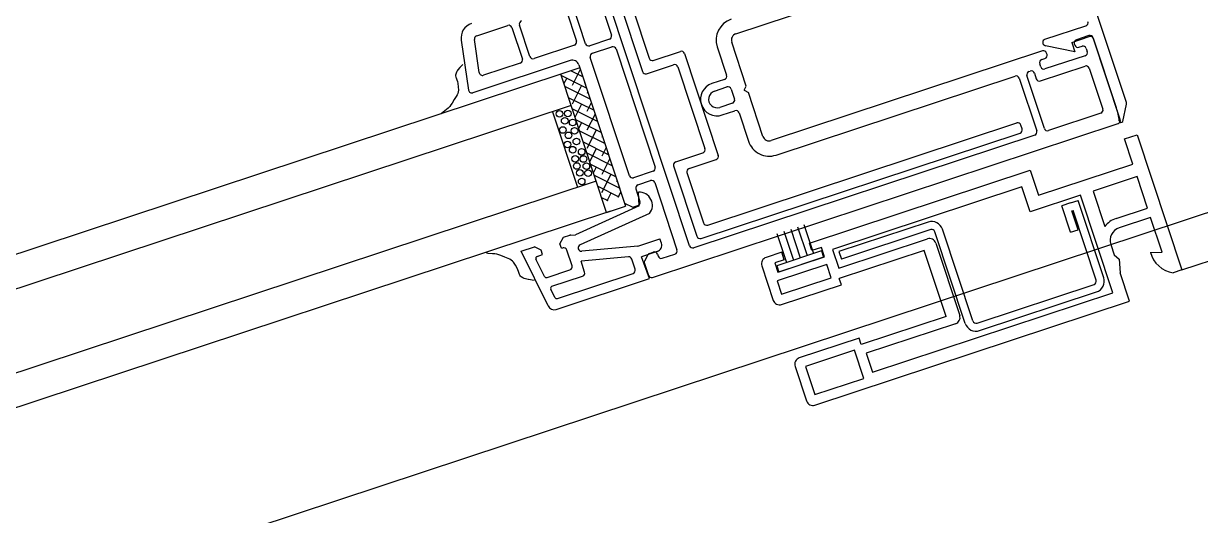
# Model space of a CAD drawing. Header units: millimetres. Extents: x 13515 to 183937, y -33900 to -660.
# Drawn here: x 118601.051 to 118603.831, y -19214.388 to -19213.225 of the extents above; entities that cross this region are included whole.
import ezdxf

# ---------------------------------------------------------------- set-up
doc = ezdxf.new("R2010")
doc.units = ezdxf.units.MM
doc.header["$LTSCALE"] = 100
doc.header["$MEASUREMENT"] = 0
doc.linetypes.add('HIDDEN2', pattern=[0.1875, 0.125, -0.0625])
doc.layers.get('0').update_dxf_attribs({"linetype": 'CONTINUOUS'})
for name, color, linetype in [('ELE9', 9, 'CONTINUOUS'), ('WIN-G', 252, 'CONTINUOUS'), ('WIN2', 5, 'CONTINUOUS')]:
    doc.layers.add(name, color=color, linetype=linetype)

# ---------------------------------------------------------------- blocks, each defined once
blk = doc.blocks.new('A$C72B425C6')
at = {"layer": 'WIN-G', "linetype": 'HIDDEN2'}
blk.add_line((253, 396.85), (253, 710.5), dxfattribs=at)
at = {"layer": 'WIN-G'}
for p, q in [((250.92, 364.97), (250.92, 383.57)), ((252.12, 364.97), (252.12, 383.57))]:
    blk.add_line(p, q, dxfattribs=at)
for centre, radius, start, end in [((250.42, 383.57), 1.7, 0, 90), ((250.42, 383.57), 0.5, 0, 90), ((250.42, 364.97), 0.5, 270, 0), ((250.42, 364.97), 1.7, 270, 0)]:
    blk.add_arc(centre, radius, start, end, dxfattribs=at)
at = {"layer": 'WIN2'}
for p, q in [((253, 396.85), (253, 395.45)), ((249, 393.15), (249.5, 394.85)), ((247.64, 387.85), (248.5, 388.35)), ((248.5, 388.35), (250.5, 387.85)), ((255, 387.85), (250.5, 387.85)), ((255, 337.85), (255, 387.85)), ((253, 347.65), (253, 385.85)), ((248.5, 360.85), (248.5, 347.35)), ((250, 361.85), (250, 347.65)), ((247.5, 347.35), (247.5, 337.85)), ((248.5, 347.35), (247.5, 347.35)), ((250, 347.65), (253, 347.65)), ((253.5, 346.15), (249, 346.15)), ((249, 346.15), (249, 338.35)), ((253.5, 338.35), (253.5, 346.15)), ((249, 338.35), (253.5, 338.35)), ((248.5, 336.85), (254, 336.85))]:
    blk.add_line(p, q, dxfattribs=at)
for centre, radius, start, end in [((249.24, 397.37), 4.22, 266.8021, 332.9944), ((249, 361.85), 1, 0, 90), ((248.5, 337.85), 1, 180, 270), ((254, 337.85), 1, 270, 0)]:
    blk.add_arc(centre, radius, start, end, dxfattribs=at)
at = {"ltscale": 1000}
blk.add_wipeout([(246, 0), (246, 800), (0, 800), (0, 0)], dxfattribs=at)
at = {"layer": 'WIN-G'}
for p, q in [((246, 53), (246, 747)), ((250.42, 385.27), (238.12, 385.27)), ((238.12, 384.07), (238.12, 385.27)), ((238.12, 384.07), (238.12, 382.67)), ((250.42, 384.07), (239.32, 384.07)), ((239.32, 383.87), (239.32, 384.07)), ((242.32, 383.87), (239.32, 383.87)), ((242.32, 382.67), (242.32, 383.87)), ((242.32, 382.67), (238.12, 382.67)), ((224.1, 331.05), (224.1, 380.15)), ((225.2, 380.65), (224.6, 380.65)), ((225.7, 329.45), (225.7, 380.15)), ((250.42, 364.47), (235.82, 364.47)), ((234.12, 362.77), (234.12, 348.57)), ((235.32, 362.77), (235.32, 348.57)), ((250.42, 363.27), (235.82, 363.27)), ((234.12, 348.57), (235.32, 348.57)), ((198.4, 335.85), (214.6, 335.85)), ((197.9, 331.05), (197.9, 335.35)), ((200, 334.25), (213, 334.25)), ((215.1, 331.05), (215.1, 335.35)), ((199.5, 329.45), (199.5, 333.75)), ((213.5, 329.45), (213.5, 333.75)), ((189.4, 330.55), (197.4, 330.55)), ((215.6, 330.55), (223.6, 330.55)), ((187.8, 328.95), (199, 328.95)), ((214, 328.95), (225.2, 328.95)), ((196.94, 320.15), (195.5, 318.72)), ((195.5, 320.15), (217.5, 320.15)), ((195.5, 320.15), (195.5, 317.15)), ((198.7, 320.15), (195.7, 317.15)), ((195.77, 320.15), (197.68, 318.24)), ((200.47, 320.15), (197.47, 317.15)), ((202.24, 320.15), (199.24, 317.15)), ((199.3, 320.15), (199.45, 320.01)), ((204.01, 320.15), (201.01, 317.15)), ((201.07, 320.15), (202.1, 319.12)), ((205.77, 320.15), (202.77, 317.15)), ((202.84, 320.15), (204.75, 318.24)), ((207.54, 320.15), (204.54, 317.15)), ((209.31, 320.15), (206.31, 317.15)), ((206.38, 320.15), (206.52, 320.01)), ((211.08, 320.15), (208.08, 317.15)), ((208.14, 320.15), (209.17, 319.12)), ((212.85, 320.15), (209.85, 317.15)), ((209.91, 320.15), (211.82, 318.24)), ((214.61, 320.15), (211.61, 317.15)), ((213.45, 320.15), (213.59, 320.01)), ((215.21, 320.15), (215.9, 319.46)), ((217.5, 317.15), (217.5, 320.15)), ((198.12, 319.57), (200.33, 317.36)), ((200.77, 318.68), (202.3, 317.15)), ((205.19, 319.57), (207.4, 317.36)), ((207.84, 318.68), (209.38, 317.15)), ((212.26, 319.57), (214.47, 317.36)), ((215.9, 319.67), (213.38, 317.15)), ((214.91, 318.68), (215.9, 317.69)), ((195.5, 317.77), (195.5, 128)), ((217.5, 317.15), (195.5, 317.15)), ((196.35, 317.8), (197, 317.15)), ((200.5, 317.15), (200.5, 128)), ((203.42, 317.8), (204.07, 317.15)), ((210.49, 317.8), (211.14, 317.15)), ((212.5, 317.15), (212.5, 128)), ((215.9, 317.9), (215.15, 317.15)), ((217.5, 317.77), (217.5, 128)), ((200.5, 314.15), (212.5, 314.15)), ((189.48, 303.57), (189.75, 303.01)), ((189.75, 303.01), (189.77, 302.98)), ((189.77, 302.98), (189.99, 302.6)), ((189.99, 302.6), (190.12, 302.43)), ((190.12, 302.43), (190.27, 302.27)), ((190.27, 302.27), (190.51, 302.09)), ((190.51, 302.09), (190.64, 302.02)), ((190.64, 302.02), (190.77, 301.98)), ((190.77, 301.98), (190.93, 301.96)), ((191.08, 301.96), (191.4, 301.98)), ((191.4, 301.98), (191.67, 301.98)), ((191.67, 301.98), (191.93, 301.95)), ((222.9, 302.02), (222.66, 301.84)), ((223.05, 302.18), (222.9, 302.02)), ((223.18, 302.35), (223.05, 302.18)), ((223.4, 302.73), (223.18, 302.35)), ((223.41, 302.76), (223.4, 302.73)), ((223.81, 303.56), (223.41, 302.76)), ((190.93, 301.96), (191.08, 301.96)), ((191.93, 301.95), (192.45, 301.85)), ((192.45, 301.85), (192.93, 301.71)), ((192.93, 301.71), (193.16, 301.61)), ((193.16, 301.61), (193.37, 301.48)), ((193.37, 301.48), (193.57, 301.31)), ((193.57, 301.31), (193.75, 301.11)), ((193.75, 301.11), (194.08, 300.68)), ((194.08, 300.68), (194.5, 300.19)), ((194.5, 300.19), (194.7, 299.94)), ((219.09, 300.43), (218.67, 299.94)), ((219.42, 300.86), (219.09, 300.43)), ((219.6, 301.06), (219.42, 300.86)), ((219.8, 301.23), (219.6, 301.06)), ((220.01, 301.36), (219.8, 301.23)), ((220.24, 301.46), (220.01, 301.36)), ((220.72, 301.6), (220.24, 301.46)), ((221.24, 301.7), (220.72, 301.6)), ((221.5, 301.73), (221.24, 301.7)), ((221.77, 301.73), (221.5, 301.73)), ((222.09, 301.71), (221.77, 301.73)), ((222.24, 301.71), (222.09, 301.71)), ((222.39, 301.73), (222.24, 301.71)), ((222.53, 301.77), (222.39, 301.73)), ((222.66, 301.84), (222.53, 301.77)), ((194.7, 299.94), (194.88, 299.68)), ((194.88, 299.68), (195.03, 299.39)), ((195.03, 299.39), (195.16, 299.09)), ((195.16, 299.09), (195.38, 298.47)), ((195.38, 298.47), (195.5, 298.13)), ((218.01, 298.84), (217.79, 298.22)), ((218.14, 299.14), (218.01, 298.84)), ((218.29, 299.43), (218.14, 299.14)), ((218.47, 299.69), (218.29, 299.43)), ((218.67, 299.94), (218.47, 299.69)), ((217.79, 298.22), (217.5, 297.88))]:
    blk.add_line(p, q, dxfattribs=at)
for centre in [(201.47, 316.28), (202.98, 316.55), (204.29, 316.43), (205.88, 316.18), (207.64, 316.44), (208.73, 316.35), (209.89, 316.44), (210.98, 316.35), (201.12, 315.08), (202.36, 315.49), (203.6, 314.78), (204.63, 315.34), (205.88, 314.76), (206.89, 315.26), (208.31, 315.18), (209.42, 315.08), (210.56, 315.18), (211.88, 315.04)]:
    blk.add_circle(centre, 0.5, dxfattribs=at)
for centre, radius, start, end in [((224.6, 380.15), 0.5, 90, 180), ((225.2, 380.15), 0.5, 0, 90), ((235.82, 362.77), 1.7, 90, 180), ((235.82, 362.77), 0.5, 90, 180), ((198.4, 335.35), 0.5, 90, 180), ((214.6, 335.35), 0.5, 0, 90), ((200, 333.75), 0.5, 90, 180), ((213, 333.75), 0.5, 0, 90), ((197.4, 331.05), 0.5, 270, 0), ((215.6, 331.05), 0.5, 180, 270), ((223.6, 331.05), 0.5, 270, 0), ((199, 329.45), 0.5, 270, 0), ((214, 329.45), 0.5, 180, 270), ((225.2, 329.45), 0.5, 270, 0)]:
    blk.add_arc(centre, radius, start, end, dxfattribs=at)
at = {"layer": 'WIN2'}
for p, q in [((226.35, 396.85), (174, 396.85)), ((228.94, 395.43), (226.6, 396.78)), ((231.5, 394.85), (231.5, 396.85)), ((231.5, 396.85), (253, 396.85)), ((213.45, 388.17), (213.45, 394.65)), ((215, 394.65), (215, 392.65)), ((215.15, 391.85), (215.15, 394.65)), ((228.5, 395.15), (215.5, 395.15)), ((226.68, 395.15), (215.65, 395.15)), ((229, 320.65), (229, 394.65)), ((235.5, 394.85), (231.5, 394.85)), ((235.5, 379.85), (235.5, 394.85)), ((242.5, 394.85), (237.5, 394.85)), ((237.5, 394.85), (237.5, 387.85)), ((242.5, 389.85), (242.5, 394.85)), ((249.5, 394.85), (244, 394.85)), ((244, 394.85), (244, 389.85)), ((216.2, 392.65), (216.2, 393.15)), ((216.7, 393.65), (217.2, 393.65)), ((217.7, 393.15), (217.7, 386.75)), ((219.2, 385.55), (219.2, 392.65)), ((219.7, 393.15), (226.2, 393.15)), ((226.7, 392.65), (226.7, 384.35)), ((216.65, 391.85), (214.38, 387.92)), ((215.15, 391.85), (216.65, 391.85)), ((215.5, 392.15), (215.7, 392.15)), ((198, 344.15), (198, 387.25)), ((215, 387.25), (215, 344.15)), ((215.7, 387.75), (215.5, 387.75)), ((216.2, 386.75), (216.2, 387.25)), ((237.5, 387.85), (243.13, 387.85)), ((246, 387.85), (247.64, 387.85)), ((217.2, 386.25), (216.7, 386.25)), ((237.5, 385.85), (237.5, 377.85)), ((253, 385.85), (237.5, 385.85)), ((217.3, 384.35), (217.3, 384.55)), ((217.8, 385.05), (218.7, 385.05)), ((226.2, 383.85), (217.8, 383.85)), ((217.3, 344.15), (217.3, 382.15)), ((217.8, 382.65), (226.2, 382.65)), ((226.7, 382.15), (226.7, 327.95)), ((231.5, 379.85), (235.5, 379.85)), ((231.5, 344.75), (231.5, 379.85)), ((233.5, 377.85), (233.5, 347.75)), ((237.5, 377.85), (233.5, 377.85)), ((237.5, 362.85), (249, 362.85)), ((236.5, 347.75), (236.5, 361.85)), ((238, 360.85), (238, 347.35)), ((248.5, 360.85), (238, 360.85)), ((233.5, 347.75), (236.5, 347.75)), ((239, 347.35), (238, 347.35)), ((239, 337.85), (239, 347.35)), ((228.6, 344.84), (233.2, 344.84)), ((232.7, 344.75), (231.5, 344.75)), ((232.7, 346.25), (232.7, 344.75)), ((234.2, 346.25), (232.7, 346.25)), ((233.2, 346.1), (234.2, 346.1)), ((233.2, 346.1), (233.2, 339)), ((234.2, 338.85), (234.2, 346.25)), ((234.2, 346.1), (234.2, 339)), ((237.5, 346.25), (235.4, 346.25)), ((235.4, 346.25), (235.4, 338.35)), ((237.5, 338.35), (237.5, 346.25)), ((206, 343.15), (199, 343.15)), ((206.5, 342.65), (206, 343.15)), ((206.5, 342.65), (207, 343.15)), ((214, 343.15), (207, 343.15)), ((228.6, 343.84), (233.2, 343.84)), ((228.6, 342.74), (233.2, 342.74)), ((228.6, 341.64), (233.2, 341.64)), ((199, 340.85), (203.5, 340.85)), ((204, 340.35), (204, 338.35)), ((205.2, 338.35), (205.2, 340.35)), ((205.7, 340.85), (207.3, 340.85)), ((207.8, 340.35), (207.8, 338.35)), ((209, 338.35), (209, 340.35)), ((209.5, 340.85), (214, 340.85)), ((228.6, 340.54), (233.2, 340.54)), ((232.7, 340.35), (231.5, 340.35)), ((231.5, 340.35), (231.5, 337.85)), ((232.7, 340.35), (232.7, 338.85)), ((232.7, 338.85), (234.2, 338.85)), ((233.2, 339), (234.2, 339)), ((235.4, 338.35), (237.5, 338.35)), ((232.5, 336.85), (238, 336.85)), ((226.2, 327.45), (186.8, 327.45)), ((186.5, 326.25), (192.3, 326.25)), ((192.8, 325.75), (192.8, 322.65)), ((194, 322.65), (194, 325.75)), ((194.5, 326.25), (213.3, 326.25)), ((213.8, 325.75), (213.8, 322.65)), ((215.5, 325.45), (226.2, 325.45)), ((215, 322.95), (215, 324.95)), ((224.5, 323.54), (223.8, 323.54)), ((223.8, 320.04), (223.8, 323.54)), ((226.7, 322.95), (226.7, 324.95)), ((192.3, 322.15), (186.5, 322.15)), ((213.3, 322.15), (194.5, 322.15)), ((215.5, 322.45), (217.5, 322.45)), ((218.1, 322.14), (216.1, 322.67)), ((218, 321.15), (218, 321.95)), ((218.1, 322.14), (219.21, 311.61)), ((219.69, 323.25), (220.9, 311.82)), ((225.4, 321.36), (225.4, 321.95)), ((225.5, 322.54), (225.5, 320.04)), ((225.9, 322.45), (226.2, 322.45)), ((186.5, 320.95), (191.5, 320.95)), ((192, 320.45), (192, 314.05)), ((195, 320.15), (217, 320.15)), ((217, 320.15), (218, 321.15)), ((223.8, 320.04), (221.88, 311.75)), ((229, 320.16), (225.5, 320.04)), ((225.55, 321), (226.26, 320.3)), ((226.61, 320.15), (228.5, 320.15)), ((229, 305.31), (229, 320.16)), ((194, 319.15), (194, 303.65)), ((224.9, 318.15), (223.28, 311.17)), ((227, 318.54), (225.39, 318.54)), ((227.5, 306.01), (227.5, 318.04)), ((191.5, 313.55), (186.5, 313.55)), ((186, 306.92), (186, 311.85)), ((186.5, 312.35), (191.5, 312.35)), ((192, 311.85), (192, 306.03)), ((219.05, 310.96), (219.21, 311.61)), ((225, 311.17), (223.28, 311.17)), ((219, 309.77), (219, 310.79)), ((219.8, 308.97), (219, 309.77)), ((220.5, 308.97), (220.5, 309.17)), ((223.5, 309.67), (221, 309.67)), ((224, 305.52), (224, 309.17)), ((225.5, 305.81), (225.5, 310.67)), ((220.5, 308.97), (219.8, 308.97)), ((191.41, 305.54), (186.41, 306.42)), ((219.8, 305.97), (219, 305.17)), ((220.5, 305.97), (219.8, 305.97)), ((220.5, 305.11), (220.5, 305.97)), ((227.24, 305.71), (225.85, 305.51)), ((185.9, 304.48), (193.41, 303.16)), ((219, 303.04), (219, 305.17)), ((228.13, 304.32), (219, 303.04)), ((223.74, 305.22), (220.85, 304.81))]:
    blk.add_line(p, q, dxfattribs=at)
for centre, radius, start, end in [((226.35, 396.35), 0.5, 60, 90), ((212.95, 394.65), 0.5, 0, 90), ((215.5, 394.65), 0.5, 90, 180), ((215.65, 394.65), 0.5, 90, 180), ((226.68, 385.15), 10, 78.7007, 90), ((228.5, 394.65), 0.5, 0, 90), ((228.7, 395.25), 0.3, 258.3597, 36.4235), ((215.5, 392.65), 0.5, 180, 270), ((215.7, 392.65), 0.5, 270, 0), ((216.7, 393.15), 0.5, 90, 180), ((217.2, 393.15), 0.5, 0, 90), ((219.7, 392.65), 0.5, 90, 180), ((226.2, 392.65), 0.5, 0, 90), ((246, 389.85), 3.5, 180, 214.8497), ((246, 389.85), 2, 180, 270), ((213.95, 388.17), 0.5, 180, 330), ((215.5, 387.25), 0.5, 90, 180), ((215.7, 387.25), 0.5, 0, 90), ((216.7, 386.75), 0.5, 180, 270), ((217.2, 386.75), 0.5, 270, 0), ((218.7, 385.55), 0.5, 270, 0), ((217.8, 384.55), 0.5, 90, 180), ((217.8, 384.35), 0.5, 180, 270), ((226.2, 384.35), 0.5, 270, 0), ((217.8, 382.15), 0.5, 90, 180), ((226.2, 382.15), 0.5, 0, 90), ((237.5, 361.85), 1, 90, 180), ((199, 344.15), 3.3, 180, 270), ((199, 344.15), 1, 180, 270), ((214, 344.15), 1, 270, 0), ((214, 344.15), 3.3, 270, 0), ((203.5, 340.35), 0.5, 0, 90), ((205.7, 340.35), 0.5, 90, 180), ((207.3, 340.35), 0.5, 0, 90.0048), ((209.5, 340.35), 0.5, 90, 180), ((206.5, 338.35), 2.5, 180, 0), ((206.5, 338.35), 1.3, 179.9984, 0.0016), ((232.5, 337.85), 1, 180, 270), ((238, 337.85), 1, 270, 0), ((226.2, 327.95), 0.5, 270, 0), ((192.3, 325.75), 0.5, 0, 90), ((194.5, 325.75), 0.5, 90, 180), ((213.3, 325.75), 0.5, 0, 90), ((215.5, 324.95), 0.5, 90, 180), ((226.2, 324.95), 0.5, 0, 90), ((218.03, 322.14), 2, 33.609, 164.4966), ((224.5, 322.54), 1, 0, 90), ((192.3, 322.65), 0.5, 270, 0), ((194.5, 322.65), 0.5, 180, 270), ((213.3, 322.65), 0.5, 270, 0), ((215.5, 322.95), 0.5, 180, 270), ((217.5, 321.95), 0.5, 0, 90), ((225.9, 321.95), 0.5, 90, 180), ((226.2, 322.95), 0.5, 270, 0), ((191.5, 320.45), 0.5, 0, 90), ((195, 319.15), 1, 90, 180), ((225.9, 321.36), 0.5, 180, 225), ((226.61, 320.65), 0.5, 225, 270), ((228.5, 320.65), 0.5, 270, 0), ((225.39, 318.04), 0.5, 90, 166.9391), ((227, 318.04), 0.5, 0, 90), ((186.5, 314.05), 0.5, 180, 270), ((191.5, 314.05), 0.5, 270, 0), ((186.5, 311.85), 0.5, 90, 180), ((191.5, 311.85), 0.5, 0, 90), ((219.3, 310.79), 0.3, 146.8254, 180), ((221.39, 311.87), 0.5, 186, 346.9391), ((225, 310.67), 0.5, 0, 90), ((221, 309.17), 0.5, 90, 180), ((223.5, 309.17), 0.5, 0, 90), ((186.3, 306.75), 2.3, 180, 260), ((186.5, 306.92), 0.5, 180, 260), ((191.5, 306.03), 0.5, 260, 0), ((223.7, 305.52), 0.3, 277.6235, 0.1302), ((225.8, 305.81), 0.3, 179.8698, 278.3768), ((227.2, 306.01), 0.3, 277.4356, 0.1302), ((220.8, 305.11), 0.3, 179.8698, 278.3917), ((228, 305.31), 1, 277.6518, 0), ((193.5, 303.65), 0.5, 260, 0)]:
    blk.add_arc(centre, radius, start, end, dxfattribs=at)
blk = doc.blocks.new('FGHJ')
at = {"layer": 'ELE9', "ltscale": 0.1}
for points in [[(37030999.07, 67646.34), (37004299.07, 67646.34, 0.414214), (36980799.07, 44146.34), (36980799.07, 24146.34)], [(37030999.07, 67346.34), (37004299.07, 67346.34, 0.414214), (36981099.07, 44146.34), (36981099.07, 24146.34)]]:
    blk.add_lwpolyline(points, format="xyb", dxfattribs=at)
blk.add_arc((37004308.52, 44080.91), 23715.43, 95.493094, 114.551109, dxfattribs=at)
at = {"layer": 'ELE9', "ltscale": 0.1, "rotation": 288.3051315255743}
blk.add_blockref('A$C72B425C6', (36996474.07, 66464.9), dxfattribs=at)

msp = doc.modelspace()

# ---------------------------------------------------------------- block references
at = {"xscale": 0.01565102769230769, "yscale": 0.01565102769230769, "zscale": 0.01565102769230769}
msp.add_blockref('FGHJ', (-460436.1937, -20252.2424), dxfattribs=at)

doc.saveas('drawing.dxf')
